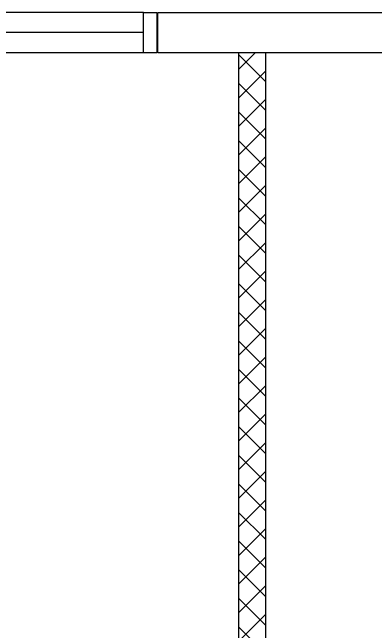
# Model space of a CAD drawing. Header units: millimetres. Extents: x 982 to 80582, y 687 to 58800.
# Drawn here: x 32378 to 33725, y 42787 to 45083 of the extents above; entities that cross this region are included whole.
import ezdxf

# ---------------------------------------------------------------- set-up
doc = ezdxf.new("R2010")
doc.units = ezdxf.units.MM
for name, color, linetype in [('A-HATCH', 8, 'Continuous'), ('A-PARTITION', 4, 'Continuous'), ('A-WALL', 1, 'Continuous'), ('A-WIN', 9, 'Continuous')]:
    doc.layers.add(name, color=color, linetype=linetype)

# ---------------------------------------------------------------- blocks, each defined once
blk = doc.blocks.new('A$C04C40081')
at = {"layer": 'A-WIN', "color": 8}
for p, q in [((850, 150), (50, 150)), ((850, 75), (50, 75)), ((850, 0), (50, 0))]:
    blk.add_line(p, q, dxfattribs=at)
at = {"layer": 'A-WIN', "color": 8, "linetype": 'Continuous'}
for points in [[(50, 150), (0, 150), (0, 0), (50, 0)], [(850, 150), (900, 150), (900, 0), (850, 0)]]:
    blk.add_lwpolyline(points, close=True, dxfattribs=at)

msp = doc.modelspace()

# ---------------------------------------------------------------- hatches: boundary and pattern name
at = {"layer": 'A-HATCH'}
h = msp.add_hatch(dxfattribs=at)
h.set_pattern_fill('ANSI37', color=8, scale=600)
h.set_pattern_definition([(45, (3598.94, -197620.7), (-53.033009, 53.033009), []), (135, (3598.94, -197620.7), (-53.033009, -53.033009), [])])
h.paths.add_polyline_path([(33317.1, 44933.1), (33217.1, 44933.1), (33217.1, 40583.1), (33317.1, 40583.1)])
h.paths.add_polyline_path([(35017.1, 40433.1), (35017.1, 40533.1), (33317.1, 40533.1), (33317.1, 40583.1), (33217.1, 40583.1), (33217.1, 40433.1)])
h.paths.add_polyline_path([(37717.1, 40533.1), (37717.1, 40433.1), (39292.1, 40433.1), (39292.1, 40533.1)])
h.paths.add_polyline_path([(36317.1, 40758.1), (36367.1, 40758.1), (36367.1, 44933.1), (36317.1, 44933.1)])
h.paths.add_polyline_path([(36367.1, 40758.1), (36417.1, 40758.1), (36417.1, 44933.1), (36367.1, 44933.1)])

# ---------------------------------------------------------------- linework, layer by layer
at = {"layer": 'A-PARTITION', "color": 8}
for p, q in [((33217.1, 44933.1), (33217.1, 40433.1)), ((33317.1, 44933.1), (33317.1, 40533.1))]:
    msp.add_line(p, q, dxfattribs=at)
at = {"layer": 'A-WALL', "color": 8, "linetype": 'Continuous', "ltscale": 900}
for p, q in [((32917.1, 45083.1), (35317.1, 45083.1)), ((32917.1, 44933.1), (32917.1, 45083.1)), ((35317.1, 44933.1), (32917.1, 44933.1))]:
    msp.add_line(p, q, dxfattribs=at)

# ---------------------------------------------------------------- block references
at = {"layer": 'A-WIN', "color": 8}
msp.add_blockref('A$C04C40081', (32014.1, 44933.4), dxfattribs=at)

doc.saveas('drawing.dxf')
